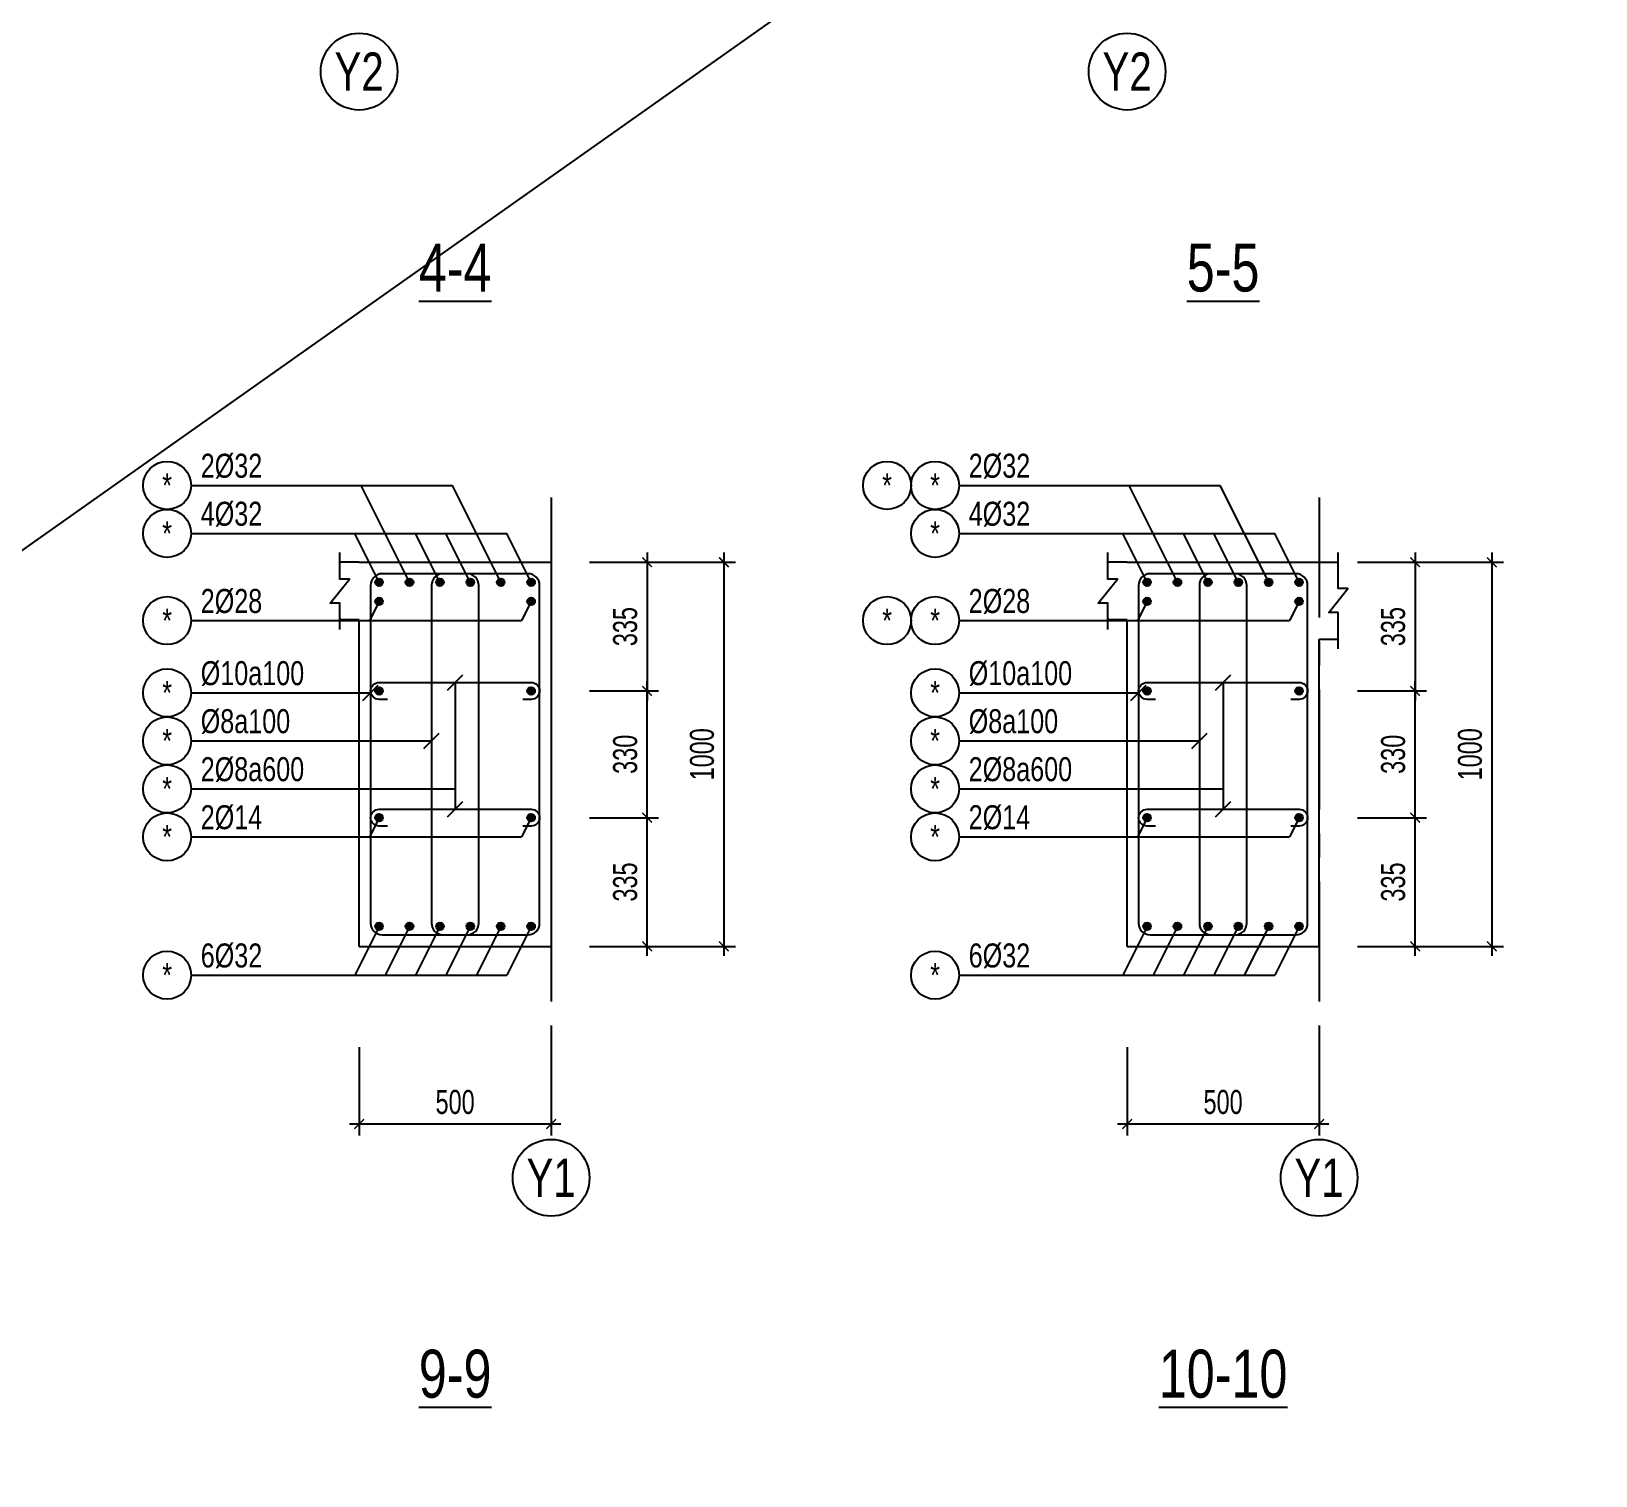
# Model space of a CAD drawing. Header units: millimetres. Extents: x -25284 to 100333, y 0 to 76881.
# Drawn here: x 32045 to 40194, y 17782 to 25303 of the extents above; entities that cross this region are included whole.
import ezdxf
from ezdxf.enums import TextEntityAlignment as Align

# ---------------------------------------------------------------- set-up
doc = ezdxf.new("R2010")
doc.units = ezdxf.units.MM
doc.header["$LTSCALE"] = 500
doc.header["$MEASUREMENT"] = 0
doc.linetypes.add('CENTER', pattern=[2, 1.25, -0.25, 0.25, -0.25])
for name, color, linetype in [('KCS_AXIS_SUB', 5, 'CENTER'), ('KCS_BORDER', 3, 'Continuous'), ('KCS_CHI', 1, 'Continuous'), ('KCS_DIM', 1, 'Continuous'), ('KCS_SNODE', 6, 'Continuous'), ('KCS_STEEL', 4, 'Continuous'), ('KCS_TEXT', 2, 'Continuous'), ('KCS_TEXT_TK', 2, 'Continuous'), ('KCS_TEXT_TMCS', 4, 'Continuous')]:
    doc.layers.add(name, color=color, linetype=linetype)
doc.layers.add('KCS_Plotter', color=11, linetype='Continuous', plot=False)
doc.styles.add('KCS_BIGTEXT', font='arial.ttf', dxfattribs={"width": 0.75})
doc.styles.add('KCS_SMTEXT', font='arial.ttf', dxfattribs={"width": 0.7})
doc.dimstyles.new('KCS_DIM50_25', dxfattribs={"dimtxt": 125, "dimasz": 50, "dimexe": 60, "dimexo": 0, "dimgap": 50, "dimtad": 1, "dimdec": 0, "dimlfac": 0.5, "dimzin": 13, "dimdsep": 46, "dimtxsty": 'KCS_SMTEXT', "dimblk": 'ARCHTICK', "dimblk1": 'ARCHTICK', "dimcen": 0, "dimdle": 50, "dimclrd": 1, "dimclre": 1, "dimclrt": 2, "dimadec": 0, "dimazin": 0, "dimtfac": 1, "dimtdec": 0, "dimtix": 1, "dimtmove": 2, "dimatfit": 3, "dimfxl": 1, "dimtolj": 1, "dimtzin": 13, "dimarcsym": 0})

# ---------------------------------------------------------------- blocks, each defined once
blk = doc.blocks.new('_ArchTick')
at = {"color": 0, "linetype": 'ByBlock', "const_width": 0.15}
blk.add_lwpolyline([(-0.5, -0.5), (0.5, 0.5)], dxfattribs=at)
blk = doc.blocks.new('*D435')
at = {"layer": 'Defpoints', "color": 0, "transparency": 16777216}
for p in [(33752.7, 20013.6), (34752.7, 20013.6), (34752.7, 19613.6)]:
    blk.add_point(p, dxfattribs=at)
at = {"layer": 'KCS_DIM', "color": 1, "lineweight": -2, "transparency": 16777216}
for p, q in [((33752.7, 20013.6), (33752.7, 19553.6)), ((34752.7, 20013.6), (34752.7, 19553.6)), ((33702.7, 19613.6), (34802.7, 19613.6))]:
    blk.add_line(p, q, dxfattribs=at)
at = {"layer": 'KCS_DIM', "color": 1, "lineweight": -2, "transparency": 16777216, "xscale": 50, "yscale": 50, "zscale": 50, "rotation": 180}
blk.add_blockref('_ArchTick', (33752.7, 19613.6), dxfattribs=at)
at = {"layer": 'KCS_DIM', "color": 1, "lineweight": -2, "transparency": 16777216, "xscale": 50, "yscale": 50, "zscale": 50}
blk.add_blockref('_ArchTick', (34752.7, 19613.6), dxfattribs=at)
at = {"layer": 'KCS_DIM', "color": 2, "transparency": 16777216, "insert": (34252.7, 19727.4), "char_height": 125, "attachment_point": 5, "style": 'KCS_SMTEXT'}
blk.add_mtext('\\A1;500', dxfattribs=at)
blk = doc.blocks.new('*D436')
at = {"layer": 'Defpoints', "color": 0, "transparency": 16777216}
for p in [(34952.7, 21868.6), (35252.7, 21868.6), (34952.7, 21208.6)]:
    blk.add_point(p, dxfattribs=at)
at = {"layer": 'KCS_DIM', "color": 1, "lineweight": -2, "transparency": 16777216}
for p, q in [((34952.7, 21868.6), (35312.7, 21868.6)), ((35252.7, 21158.6), (35252.7, 21918.6)), ((34952.7, 21208.6), (35312.7, 21208.6))]:
    blk.add_line(p, q, dxfattribs=at)
at = {"layer": 'KCS_DIM', "color": 1, "lineweight": -2, "transparency": 16777216, "xscale": 50, "yscale": 50, "zscale": 50}
for p, rotation in [((35252.7, 21868.6), 90), ((35252.7, 21208.6), 270)]:
    blk.add_blockref('_ArchTick', p, dxfattribs=dict(at, rotation=rotation))
at = {"layer": 'KCS_DIM', "color": 2, "transparency": 16777216, "insert": (35138.8, 21538.6), "char_height": 125, "attachment_point": 5, "rotation": 90, "style": 'KCS_SMTEXT'}
blk.add_mtext('\\A1;330', dxfattribs=at)
blk = doc.blocks.new('*D437')
at = {"layer": 'Defpoints', "color": 0, "transparency": 16777216}
for p in [(34952.7, 22538.6), (34952.7, 21868.6), (35252.7, 21868.6)]:
    blk.add_point(p, dxfattribs=at)
at = {"layer": 'KCS_DIM', "color": 1, "lineweight": -2, "transparency": 16777216}
for p, q in [((35252.7, 22588.6), (35252.7, 21818.6)), ((34952.7, 22538.6), (35312.7, 22538.6)), ((34952.7, 21868.6), (35312.7, 21868.6))]:
    blk.add_line(p, q, dxfattribs=at)
at = {"layer": 'KCS_DIM', "color": 1, "lineweight": -2, "transparency": 16777216, "xscale": 50, "yscale": 50, "zscale": 50}
for p, rotation in [((35252.7, 22538.6), 90), ((35252.7, 21868.6), 270)]:
    blk.add_blockref('_ArchTick', p, dxfattribs=dict(at, rotation=rotation))
at = {"layer": 'KCS_DIM', "color": 2, "transparency": 16777216, "insert": (35138.8, 22203.6), "char_height": 125, "attachment_point": 5, "rotation": 90, "style": 'KCS_SMTEXT'}
blk.add_mtext('\\A1;335', dxfattribs=at)
blk = doc.blocks.new('*D438')
at = {"layer": 'Defpoints', "color": 0, "transparency": 16777216}
for p in [(34952.7, 21208.6), (35252.7, 21208.6), (34952.7, 20538.6)]:
    blk.add_point(p, dxfattribs=at)
at = {"layer": 'KCS_DIM', "color": 1, "lineweight": -2, "transparency": 16777216}
for p, q in [((34952.7, 21208.6), (35312.7, 21208.6)), ((35252.7, 20488.6), (35252.7, 21258.6)), ((34952.7, 20538.6), (35312.7, 20538.6))]:
    blk.add_line(p, q, dxfattribs=at)
at = {"layer": 'KCS_DIM', "color": 1, "lineweight": -2, "transparency": 16777216, "xscale": 50, "yscale": 50, "zscale": 50}
for p, rotation in [((35252.7, 21208.6), 90), ((35252.7, 20538.6), 270)]:
    blk.add_blockref('_ArchTick', p, dxfattribs=dict(at, rotation=rotation))
at = {"layer": 'KCS_DIM', "color": 2, "transparency": 16777216, "insert": (35138.8, 20873.6), "char_height": 125, "attachment_point": 5, "rotation": 90, "style": 'KCS_SMTEXT'}
blk.add_mtext('\\A1;335', dxfattribs=at)
blk = doc.blocks.new('*D439')
at = {"layer": 'Defpoints', "color": 0, "transparency": 16777216}
for p in [(34952.7, 22538.6), (34952.7, 20538.6), (35652.7, 20538.6)]:
    blk.add_point(p, dxfattribs=at)
at = {"layer": 'KCS_DIM', "color": 1, "lineweight": -2, "transparency": 16777216}
for p, q in [((35652.7, 22588.6), (35652.7, 20488.6)), ((34952.7, 22538.6), (35712.7, 22538.6)), ((34952.7, 20538.6), (35712.7, 20538.6))]:
    blk.add_line(p, q, dxfattribs=at)
at = {"layer": 'KCS_DIM', "color": 1, "lineweight": -2, "transparency": 16777216, "xscale": 50, "yscale": 50, "zscale": 50}
for p, rotation in [((35652.7, 22538.6), 90), ((35652.7, 20538.6), 270)]:
    blk.add_blockref('_ArchTick', p, dxfattribs=dict(at, rotation=rotation))
at = {"layer": 'KCS_DIM', "color": 2, "transparency": 16777216, "insert": (35538.9, 21538.6), "char_height": 125, "attachment_point": 5, "rotation": 90, "style": 'KCS_SMTEXT'}
blk.add_mtext('\\A1;1000', dxfattribs=at)
blk = doc.blocks.new('KCS_SNODE')
at = {"layer": 'KCS_SNODE'}
blk.add_hatch(color=256, dxfattribs=at).paths.add_polyline_path([(-10, 0, 1), (10, 0, 1)])
blk.add_circle((0, 0), 10, dxfattribs=at)
blk = doc.blocks.new('*D440')
at = {"layer": 'Defpoints', "color": 0, "transparency": 16777216}
for p in [(37752.7, 20013.6), (38752.7, 20013.6), (38752.7, 19613.6)]:
    blk.add_point(p, dxfattribs=at)
at = {"layer": 'KCS_DIM', "color": 1, "lineweight": -2, "transparency": 16777216}
for p, q in [((37752.7, 20013.6), (37752.7, 19553.6)), ((38752.7, 20013.6), (38752.7, 19553.6)), ((37702.7, 19613.6), (38802.7, 19613.6))]:
    blk.add_line(p, q, dxfattribs=at)
at = {"layer": 'KCS_DIM', "color": 1, "lineweight": -2, "transparency": 16777216, "xscale": 50, "yscale": 50, "zscale": 50, "rotation": 180}
blk.add_blockref('_ArchTick', (37752.7, 19613.6), dxfattribs=at)
at = {"layer": 'KCS_DIM', "color": 1, "lineweight": -2, "transparency": 16777216, "xscale": 50, "yscale": 50, "zscale": 50}
blk.add_blockref('_ArchTick', (38752.7, 19613.6), dxfattribs=at)
at = {"layer": 'KCS_DIM', "color": 2, "transparency": 16777216, "insert": (38252.7, 19727.4), "char_height": 125, "attachment_point": 5, "style": 'KCS_SMTEXT'}
blk.add_mtext('\\A1;500', dxfattribs=at)
blk = doc.blocks.new('*D441')
at = {"layer": 'Defpoints', "color": 0, "transparency": 16777216}
for p in [(38952.7, 21868.6), (39252.7, 21868.6), (38952.7, 21208.6)]:
    blk.add_point(p, dxfattribs=at)
at = {"layer": 'KCS_DIM', "color": 1, "lineweight": -2, "transparency": 16777216}
for p, q in [((38952.7, 21868.6), (39312.7, 21868.6)), ((39252.7, 21158.6), (39252.7, 21918.6)), ((38952.7, 21208.6), (39312.7, 21208.6))]:
    blk.add_line(p, q, dxfattribs=at)
at = {"layer": 'KCS_DIM', "color": 1, "lineweight": -2, "transparency": 16777216, "xscale": 50, "yscale": 50, "zscale": 50}
for p, rotation in [((39252.7, 21868.6), 90), ((39252.7, 21208.6), 270)]:
    blk.add_blockref('_ArchTick', p, dxfattribs=dict(at, rotation=rotation))
at = {"layer": 'KCS_DIM', "color": 2, "transparency": 16777216, "insert": (39138.8, 21538.6), "char_height": 125, "attachment_point": 5, "rotation": 90, "style": 'KCS_SMTEXT'}
blk.add_mtext('\\A1;330', dxfattribs=at)
blk = doc.blocks.new('*D442')
at = {"layer": 'Defpoints', "color": 0, "transparency": 16777216}
for p in [(38952.7, 22538.6), (38952.7, 21868.6), (39252.7, 21868.6)]:
    blk.add_point(p, dxfattribs=at)
at = {"layer": 'KCS_DIM', "color": 1, "lineweight": -2, "transparency": 16777216}
for p, q in [((39252.7, 22588.6), (39252.7, 21818.6)), ((38952.7, 22538.6), (39312.7, 22538.6)), ((38952.7, 21868.6), (39312.7, 21868.6))]:
    blk.add_line(p, q, dxfattribs=at)
at = {"layer": 'KCS_DIM', "color": 1, "lineweight": -2, "transparency": 16777216, "xscale": 50, "yscale": 50, "zscale": 50}
for p, rotation in [((39252.7, 22538.6), 90), ((39252.7, 21868.6), 270)]:
    blk.add_blockref('_ArchTick', p, dxfattribs=dict(at, rotation=rotation))
at = {"layer": 'KCS_DIM', "color": 2, "transparency": 16777216, "insert": (39138.8, 22203.6), "char_height": 125, "attachment_point": 5, "rotation": 90, "style": 'KCS_SMTEXT'}
blk.add_mtext('\\A1;335', dxfattribs=at)
blk = doc.blocks.new('*D443')
at = {"layer": 'Defpoints', "color": 0, "transparency": 16777216}
for p in [(38952.7, 21208.6), (39252.7, 21208.6), (38952.7, 20538.6)]:
    blk.add_point(p, dxfattribs=at)
at = {"layer": 'KCS_DIM', "color": 1, "lineweight": -2, "transparency": 16777216}
for p, q in [((38952.7, 21208.6), (39312.7, 21208.6)), ((39252.7, 20488.6), (39252.7, 21258.6)), ((38952.7, 20538.6), (39312.7, 20538.6))]:
    blk.add_line(p, q, dxfattribs=at)
at = {"layer": 'KCS_DIM', "color": 1, "lineweight": -2, "transparency": 16777216, "xscale": 50, "yscale": 50, "zscale": 50}
for p, rotation in [((39252.7, 21208.6), 90), ((39252.7, 20538.6), 270)]:
    blk.add_blockref('_ArchTick', p, dxfattribs=dict(at, rotation=rotation))
at = {"layer": 'KCS_DIM', "color": 2, "transparency": 16777216, "insert": (39138.8, 20873.6), "char_height": 125, "attachment_point": 5, "rotation": 90, "style": 'KCS_SMTEXT'}
blk.add_mtext('\\A1;335', dxfattribs=at)
blk = doc.blocks.new('*D444')
at = {"layer": 'Defpoints', "color": 0, "transparency": 16777216}
for p in [(38952.7, 22538.6), (38952.7, 20538.6), (39652.7, 20538.6)]:
    blk.add_point(p, dxfattribs=at)
at = {"layer": 'KCS_DIM', "color": 1, "lineweight": -2, "transparency": 16777216}
for p, q in [((39652.7, 22588.6), (39652.7, 20488.6)), ((38952.7, 22538.6), (39712.7, 22538.6)), ((38952.7, 20538.6), (39712.7, 20538.6))]:
    blk.add_line(p, q, dxfattribs=at)
at = {"layer": 'KCS_DIM', "color": 1, "lineweight": -2, "transparency": 16777216, "xscale": 50, "yscale": 50, "zscale": 50}
for p, rotation in [((39652.7, 22538.6), 90), ((39652.7, 20538.6), 270)]:
    blk.add_blockref('_ArchTick', p, dxfattribs=dict(at, rotation=rotation))
at = {"layer": 'KCS_DIM', "color": 2, "transparency": 16777216, "insert": (39538.9, 21538.6), "char_height": 125, "attachment_point": 5, "rotation": 90, "style": 'KCS_SMTEXT'}
blk.add_mtext('\\A1;1000', dxfattribs=at)

msp = doc.modelspace()

# ---------------------------------------------------------------- linework, layer by layer
at = {"layer": 'KCS_AXIS_SUB'}
for p, q in [((34752.7, 22876.1), (34752.7, 20013.6)), ((38752.7, 22876.1), (38752.7, 20013.6))]:
    msp.add_line(p, q, dxfattribs=at)
at = {"layer": 'KCS_BORDER'}
for p, q in [((33752.7, 22538.6), (33652.7, 22538.6)), ((33752.7, 22538.6), (34752.7, 22538.6)), ((34752.7, 22538.6), (34752.7, 20538.6)), ((37752.7, 22538.6), (37652.7, 22538.6)), ((37752.7, 22538.6), (38752.7, 22538.6)), ((38752.7, 22538.6), (38852.7, 22538.6)), ((33752.7, 22238.6), (33652.7, 22238.6)), ((33752.7, 20538.6), (33752.7, 22238.6)), ((37752.7, 22238.6), (37652.7, 22238.6)), ((37752.7, 20538.6), (37752.7, 22238.6)), ((38752.7, 20538.6), (38752.7, 22138.6)), ((38752.7, 22138.6), (38852.7, 22138.6)), ((33752.7, 20538.6), (34752.7, 20538.6)), ((37752.7, 20538.6), (38752.7, 20538.6))]:
    msp.add_line(p, q, dxfattribs=at)
at = {"layer": 'KCS_BORDER', "color": 1}
for points in [[(33652.7, 22188.6), (33652.7, 22326.1), (33602.7, 22326.1), (33702.7, 22451.1), (33652.7, 22451.1), (33652.7, 22588.6)], [(37652.7, 22188.6), (37652.7, 22326.1), (37602.7, 22326.1), (37702.7, 22451.1), (37652.7, 22451.1), (37652.7, 22588.6)], [(38852.7, 22088.6), (38852.7, 22276.1), (38802.7, 22276.1), (38902.7, 22401.1), (38852.7, 22401.1), (38852.7, 22588.6)]]:
    msp.add_lwpolyline(points, dxfattribs=at)
at = {"layer": 'KCS_CHI'}
for p, q in [((32877.7, 22938.6), (34238.3, 22938.6)), ((34015.1, 22434.6), (33763.1, 22938.6)), ((34490.3, 22434.6), (34238.3, 22938.6)), ((36877.7, 22938.6), (38238.3, 22938.6)), ((38015.1, 22434.6), (37763.1, 22938.6)), ((38490.3, 22434.6), (38238.3, 22938.6)), ((32877.7, 22688.6), (34521.7, 22688.6)), ((33856.7, 22434.6), (33729.7, 22688.6)), ((34173.5, 22434.6), (34046.5, 22688.6)), ((34331.9, 22434.6), (34204.9, 22688.6)), ((34648.7, 22434.6), (34521.7, 22688.6)), ((36877.7, 22688.6), (38521.7, 22688.6)), ((37856.7, 22434.6), (37729.7, 22688.6)), ((38173.5, 22434.6), (38046.5, 22688.6)), ((38331.9, 22434.6), (38204.9, 22688.6)), ((38648.7, 22434.6), (38521.7, 22688.6)), ((33856.7, 22334.6), (33806.7, 22234.6)), ((34648.7, 22334.6), (34598.7, 22234.6)), ((37856.7, 22334.6), (37806.7, 22234.6)), ((38648.7, 22334.6), (38598.7, 22234.6)), ((32877.7, 22234.6), (34598.7, 22234.6)), ((36877.7, 22234.6), (38598.7, 22234.6)), ((32877.7, 21858.6), (33812.7, 21858.6)), ((34252.7, 21912.6), (34252.7, 21252.6)), ((36877.7, 21858.6), (37812.7, 21858.6)), ((38252.7, 21912.6), (38252.7, 21252.6)), ((32877.7, 21608.6), (34129.5, 21608.6)), ((36877.7, 21608.6), (38129.5, 21608.6)), ((32877.7, 21358.6), (34252.7, 21358.6)), ((36877.7, 21358.6), (38252.7, 21358.6)), ((33856.7, 21208.6), (33806.7, 21108.6)), ((34648.7, 21208.6), (34598.7, 21108.6)), ((37856.7, 21208.6), (37806.7, 21108.6)), ((38648.7, 21208.6), (38598.7, 21108.6)), ((32877.7, 21108.6), (34598.7, 21108.6)), ((36877.7, 21108.6), (38598.7, 21108.6)), ((33856.7, 20642.6), (33729.7, 20388.6)), ((34015.1, 20642.6), (33888.1, 20388.6)), ((34173.5, 20642.6), (34046.5, 20388.6)), ((34331.9, 20642.6), (34204.9, 20388.6)), ((34490.3, 20642.6), (34363.3, 20388.6)), ((34648.7, 20642.6), (34521.7, 20388.6)), ((37856.7, 20642.6), (37729.7, 20388.6)), ((38015.1, 20642.6), (37888.1, 20388.6)), ((38173.5, 20642.6), (38046.5, 20388.6)), ((38331.9, 20642.6), (38204.9, 20388.6)), ((38490.3, 20642.6), (38363.3, 20388.6)), ((38648.7, 20642.6), (38521.7, 20388.6)), ((32877.7, 20388.6), (34521.7, 20388.6)), ((36877.7, 20388.6), (38521.7, 20388.6))]:
    msp.add_line(p, q, dxfattribs=at)
at = {"layer": 'KCS_CHI', "color": 3}
for p, q in [((34212.7, 21872.6), (34292.7, 21952.6)), ((38212.7, 21872.6), (38292.7, 21952.6)), ((33772.7, 21818.6), (33852.7, 21898.6)), ((37772.7, 21818.6), (37852.7, 21898.6)), ((34089.5, 21568.6), (34169.5, 21648.6)), ((38089.5, 21568.6), (38169.5, 21648.6)), ((34212.7, 21212.6), (34292.7, 21292.6)), ((38212.7, 21212.6), (38292.7, 21292.6))]:
    msp.add_line(p, q, dxfattribs=at)
at = {"layer": 'KCS_CHI'}
for centre in [(33752.7, 25093.3), (37752.7, 25093.3), (34752.7, 19333.6), (38752.7, 19333.6)]:
    msp.add_circle(centre, 200, dxfattribs=at)
at = {"layer": 'KCS_Plotter'}
msp.add_line((0, 0), (50460, 35640), dxfattribs=at)
at = {"layer": 'KCS_STEEL'}
for points in [[(33812.7, 22418.6), (33812.7, 20658.6, 0.414214), (33872.7, 20598.6), (34632.7, 20598.6, 0.414214), (34692.7, 20658.6), (34692.7, 22418.6, 0.414214), (34632.7, 22478.6), (33872.7, 22478.6, 0.414214), (33812.7, 22418.6)], [(34129.5, 22418.6), (34129.5, 20658.6, 0.414214), (34189.5, 20598.6), (34315.9, 20598.6, 0.414214), (34375.9, 20658.6), (34375.9, 22418.6, 0.414214), (34315.9, 22478.6), (34189.5, 22478.6, 0.414214), (34129.5, 22418.6)], [(37812.7, 22418.6), (37812.7, 20658.6, 0.414214), (37872.7, 20598.6), (38632.7, 20598.6, 0.414214), (38692.7, 20658.6), (38692.7, 22418.6, 0.414214), (38632.7, 22478.6), (37872.7, 22478.6, 0.414214), (37812.7, 22418.6)], [(38129.5, 22418.6), (38129.5, 20658.6, 0.414214), (38189.5, 20598.6), (38315.9, 20598.6, 0.414214), (38375.9, 20658.6), (38375.9, 22418.6, 0.414214), (38315.9, 22478.6), (38189.5, 22478.6, 0.414214), (38129.5, 22418.6)], [(33900.7, 21824.6), (33856.7, 21824.6, -1), (33856.7, 21912.6), (34648.7, 21912.6, -1), (34648.7, 21824.6), (34604.7, 21824.6)], [(37900.7, 21824.6), (37856.7, 21824.6, -1), (37856.7, 21912.6), (38648.7, 21912.6, -1), (38648.7, 21824.6), (38604.7, 21824.6)], [(33900.7, 21164.6), (33856.7, 21164.6, -1), (33856.7, 21252.6), (34648.7, 21252.6, -1), (34648.7, 21164.6), (34604.7, 21164.6)], [(37900.7, 21164.6), (37856.7, 21164.6, -1), (37856.7, 21252.6), (38648.7, 21252.6, -1), (38648.7, 21164.6), (38604.7, 21164.6)]]:
    msp.add_lwpolyline(points, format="xyb", dxfattribs=at)
at = {"layer": 'KCS_TEXT_TK', "color": 1}
for centre in [(32752.7, 22938.6), (36502.7, 22938.6), (36752.7, 22938.6), (32752.7, 22688.6), (36752.7, 22688.6), (32752.7, 22234.6), (36502.7, 22234.6), (36752.7, 22234.6), (32752.7, 21858.6), (36752.7, 21858.6), (32752.7, 21608.6), (36752.7, 21608.6), (32752.7, 21358.6), (36752.7, 21358.6), (32752.7, 21108.6), (36752.7, 21108.6), (32752.7, 20388.6), (36752.7, 20388.6)]:
    msp.add_circle(centre, 125, dxfattribs=at)

# ---------------------------------------------------------------- block references
at = {"layer": 'KCS_STEEL', "xscale": 2, "yscale": 2, "zscale": 2}
for p in [(33856.7, 22434.6), (34015.1, 22434.6), (34173.5, 22434.6), (34331.9, 22434.6), (34490.3, 22434.6), (34648.7, 22434.6), (37856.7, 22434.6), (38015.1, 22434.6), (38173.5, 22434.6), (38331.9, 22434.6), (38490.3, 22434.6), (38648.7, 22434.6), (33856.7, 22334.6), (34648.7, 22334.6), (37856.7, 22334.6), (38648.7, 22334.6), (33856.7, 21868.6), (34648.7, 21868.6), (37856.7, 21868.6), (38648.7, 21868.6), (33856.7, 21208.6), (34648.7, 21208.6), (37856.7, 21208.6), (38648.7, 21208.6), (33856.7, 20642.6), (34015.1, 20642.6), (34173.5, 20642.6), (34331.9, 20642.6), (34490.3, 20642.6), (34648.7, 20642.6), (37856.7, 20642.6), (38015.1, 20642.6), (38173.5, 20642.6), (38331.9, 20642.6), (38490.3, 20642.6), (38648.7, 20642.6)]:
    msp.add_blockref('KCS_SNODE', p, dxfattribs=at)

# ---------------------------------------------------------------- texts
at = {"layer": 'KCS_TEXT', "color": 4, "style": 'KCS_BIGTEXT', "width": 0.75}
for s, p in [('Y2', (33752.7, 25093.3)), ('Y2', (37752.7, 25093.3)), ('Y1', (34752.7, 19333.6)), ('Y1', (38752.7, 19333.6))]:
    msp.add_text(s, height=200, dxfattribs=at).set_placement(p, align=Align.MIDDLE_CENTER)
at = {"layer": 'KCS_TEXT', "style": 'KCS_SMTEXT', "width": 0.75}
for s, p in [('2%%c32', (32927.7, 22978.6)), ('2%%c32', (36927.7, 22978.6)), ('4%%c32', (32927.7, 22728.6)), ('4%%c32', (36927.7, 22728.6)), ('2%%c28', (32927.7, 22274.6)), ('2%%c28', (36927.7, 22274.6)), ('%%C10a100', (32927.7, 21898.6)), ('%%C10a100', (36927.7, 21898.6)), ('%%C8a100', (32927.7, 21648.6)), ('%%C8a100', (36927.7, 21648.6)), ('2%%C8a600', (32927.7, 21398.6)), ('2%%C8a600', (36927.7, 21398.6)), ('2%%c14', (32927.7, 21148.6)), ('2%%c14', (36927.7, 21148.6)), ('6%%c32', (32927.7, 20428.6)), ('6%%c32', (36927.7, 20428.6))]:
    msp.add_text(s, height=125, dxfattribs=at).set_placement(p)
at = {"layer": 'KCS_TEXT_TK', "style": 'KCS_SMTEXT', "width": 0.75}
for p in [(32752.7, 22938.6), (36502.7, 22938.6), (36752.7, 22938.6), (32752.7, 22688.6), (36752.7, 22688.6), (32752.7, 22234.6), (36502.7, 22234.6), (36752.7, 22234.6), (32752.7, 21858.6), (36752.7, 21858.6), (32752.7, 21608.6), (36752.7, 21608.6), (32752.7, 21358.6), (36752.7, 21358.6), (32752.7, 21108.6), (36752.7, 21108.6), (32752.7, 20388.6), (36752.7, 20388.6)]:
    msp.add_text('*', height=125, dxfattribs=at).set_placement(p, align=Align.MIDDLE_CENTER)
at = {"layer": 'KCS_TEXT_TMCS', "color": 4, "style": 'KCS_SMTEXT', "width": 0.75}
for s, p in [('%%u4-4', (34252.7, 23948.3)), ('%%u5-5', (38252.7, 23948.3)), ('%%u9-9', (34252.7, 18188.6)), ('%%u10-10', (38252.7, 18188.6))]:
    msp.add_text(s, height=250, dxfattribs=at).set_placement(p, align=Align.CENTER)

# ---------------------------------------------------------------- dimensions: what is measured, and where the dimension line sits
at = {"layer": 'KCS_DIM'}
for base, p1, p2, picture, middle in [((35252.7, 21868.6), (34952.7, 22538.6), (34952.7, 21868.6), '*D437', (35138.8, 22203.6)), ((35652.7, 20538.6), (34952.7, 22538.6), (34952.7, 20538.6), '*D439', (35538.9, 21538.6)), ((39252.7, 21868.6), (38952.7, 22538.6), (38952.7, 21868.6), '*D442', (39138.8, 22203.6)), ((39652.7, 20538.6), (38952.7, 22538.6), (38952.7, 20538.6), '*D444', (39538.9, 21538.6)), ((35252.7, 21868.6), (34952.7, 21208.6), (34952.7, 21868.6), '*D436', (35138.8, 21538.6)), ((39252.7, 21868.6), (38952.7, 21208.6), (38952.7, 21868.6), '*D441', (39138.8, 21538.6)), ((35252.7, 21208.6), (34952.7, 20538.6), (34952.7, 21208.6), '*D438', (35138.8, 20873.6)), ((39252.7, 21208.6), (38952.7, 20538.6), (38952.7, 21208.6), '*D443', (39138.8, 20873.6))]:
    dim = msp.add_linear_dim(base=base, p1=p1, p2=p2, angle=90, dimstyle='KCS_DIM50_25', dxfattribs=at)
    dim.commit()
    dim.dimension.update_dxf_attribs({"geometry": picture, "text_midpoint": middle})
for base, p1, p2, picture, middle in [((34752.7, 19613.6), (33752.7, 20013.6), (34752.7, 20013.6), '*D435', (34252.7, 19727.4)), ((38752.7, 19613.6), (37752.7, 20013.6), (38752.7, 20013.6), '*D440', (38252.7, 19727.4))]:
    dim = msp.add_linear_dim(base=base, p1=p1, p2=p2, dimstyle='KCS_DIM50_25', dxfattribs=at)
    dim.commit()
    dim.dimension.update_dxf_attribs({"geometry": picture, "text_midpoint": middle})

doc.saveas('drawing.dxf')
